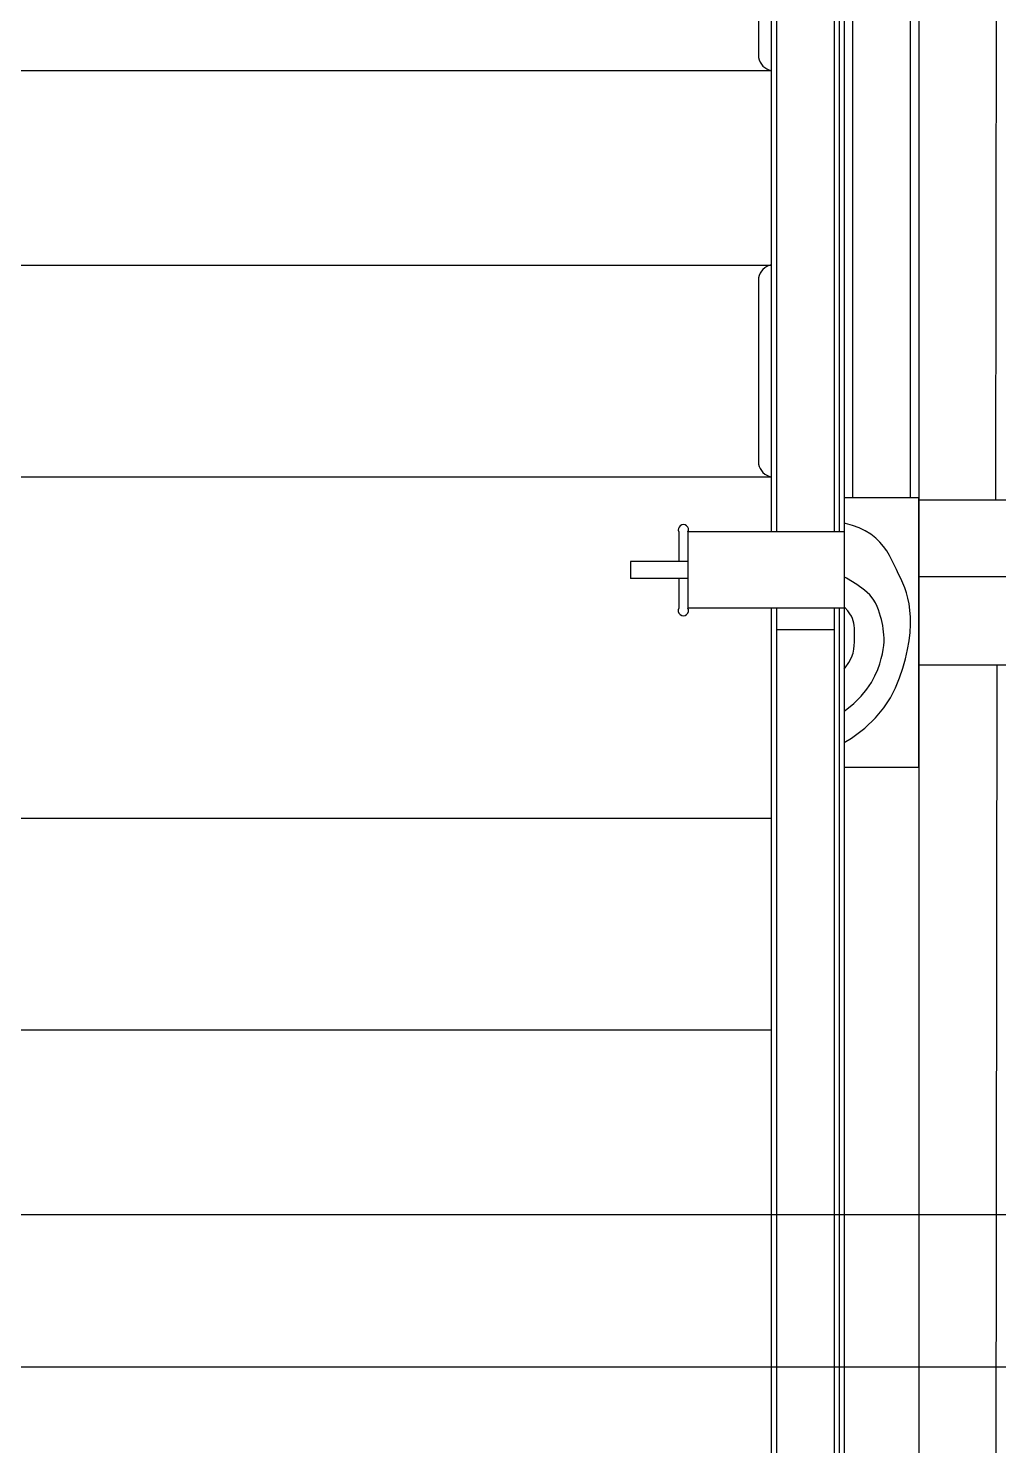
# Model space of a CAD drawing. Header units: metres. Extents: x 986 to 9059, y 312 to 6351.
# Drawn here: x 5157 to 6302, y 2626 to 4300 of the extents above; entities that cross this region are included whole.
import ezdxf

# ---------------------------------------------------------------- set-up
doc = ezdxf.new("R2010")
doc.units = ezdxf.units.M
for name, color, linetype in [('3', 3, 'Continuous'), ('4', 4, 'Continuous'), ('7', 7, 'Continuous'), ('DIM', 3, 'Continuous')]:
    doc.layers.add(name, color=color, linetype=linetype)
doc.dimstyles.get("Standard").update_dxf_attribs({"dimtxt": 2.5, "dimasz": 2.5, "dimexe": 1.25, "dimexo": 0.625, "dimtad": 1, "dimcen": 2.5, "dimazin": 3, "dimtfac": 1, "dimtmove": 0, "dimatfit": 3})

msp = doc.modelspace()

# ---------------------------------------------------------------- linework, layer by layer
at = {"layer": '3'}
for p, q in [((6040.08, 4960.09), (6040.08, 3705.25)), ((6108.08, 4963.14), (6108.08, 3705.25)), ((6120.08, 4957.95), (6120.08, 3745.64)), ((6208.08, 4957.95), (6208.08, 2679.94)), ((6298.95, 3742.85), (6300.65, 4960.08)), ((2689.73, 4250.3), (6034.08, 4250.3)), ((3060.97, 4020.3), (6034.08, 4020.3)), ((3060.97, 3770.3), (6034.08, 3770.3)), ((6120.08, 3705.25), (5935.71, 3705.25)), ((5935.71, 3705.25), (5935.71, 3615.25)), ((5935.71, 3670.25), (5867.95, 3670.25)), ((5867.95, 3670.25), (5867.95, 3650.25)), ((5935.71, 3650.25), (5867.95, 3650.25)), ((5924.82, 3650.25), (5924.82, 3615.25)), ((6120.08, 3615.25), (5935.71, 3615.25)), ((6040.08, 3615.25), (6040.08, 1079.21)), ((6108.08, 3615.25), (6108.08, 1079.21)), ((6298.08, 1588.75), (6300.82, 3547.86)), ((6120.08, 3427.56), (6120.08, 1147.29)), ((6208.08, 3427.56), (6208.08, 1147.29)), ((4849.61, 3367.23), (6034.08, 3367.23)), ((4849.61, 3117.23), (6034.08, 3117.23))]:
    msp.add_line(p, q, dxfattribs=at)
for points in [[(6034.08, 4590.64, 0.31), (6019.08, 4575.43), (6019.08, 4265.51, 0.31), (6034.08, 4250.3)], [(6034.08, 4020.64, 0.31), (6019.08, 4005.43), (6019.08, 3785.51, 0.31), (6034.08, 3770.3)], [(5935.71, 3705.25, 1.61), (5924.82, 3705.25), (5924.82, 3670.25)]]:
    msp.add_lwpolyline(points, format="xyb", dxfattribs=at)
for points in [[(6120.08, 3456.72), (6128.64, 3461.9), (6144.32, 3473.71), (6156.9, 3485.62), (6166.86, 3497.56), (6174.63, 3509.47), (6180.68, 3521.28), (6185.47, 3532.94), (6189.39, 3544.37), (6192.54, 3555.51), (6194.98, 3566.3), (6196.73, 3576.68), (6197.85, 3586.58), (6198.38, 3595.95), (6198.35, 3604.72), (6197.8, 3612.83), (6196.8, 3620.23), (6195.38, 3627.03), (6193.61, 3633.31), (6191.56, 3639.19), (6189.28, 3644.78), (6186.84, 3650.19), (6184.29, 3655.51), (6181.71, 3660.86), (6179.11, 3666.32), (6176.41, 3671.85), (6173.5, 3677.38), (6170.26, 3682.83), (6166.56, 3688.14), (6162.3, 3693.24), (6157.35, 3698.06), (6151.6, 3702.53), (6144.98, 3706.57), (6137.66, 3710.09), (6129.85, 3712.99), (6121.78, 3715.15), (6120.08, 3715.44)], [(6120.08, 3493.82), (6121.24, 3494.58), (6131.62, 3502.87), (6140.11, 3511.22), (6146.92, 3519.5), (6152.3, 3527.61), (6156.46, 3535.41), (6159.63, 3542.8), (6162.05, 3549.64), (6163.91, 3555.87), (6165.3, 3561.51), (6166.26, 3566.65), (6166.86, 3571.35), (6167.15, 3575.7), (6167.17, 3579.76), (6166.99, 3583.62), (6166.65, 3587.34), (6166.21, 3591), (6165.65, 3594.62), (6164.96, 3598.24), (6164.13, 3601.89), (6163.14, 3605.58), (6161.96, 3609.34), (6160.6, 3613.21), (6159.02, 3617.21), (6157.12, 3621.39), (6154.38, 3625.9), (6150.2, 3630.91), (6143.96, 3636.58), (6135.04, 3643.1), (6122.84, 3650.64), (6120.08, 3652.13)], [(6120.08, 3543.37), (6121.37, 3544.86), (6125.72, 3551.14), (6128.69, 3556.84), (6130.57, 3562.02), (6131.61, 3566.76), (6132.08, 3571.11), (6132.26, 3575.13), (6132.36, 3578.88), (6132.41, 3582.39), (6132.4, 3585.7), (6132.3, 3588.83), (6132.1, 3591.82), (6131.78, 3594.69), (6131.31, 3597.47), (6130.69, 3600.19), (6129.87, 3602.9), (6128.66, 3605.71), (6126.89, 3608.74), (6124.34, 3612.13), (6120.82, 3616.01), (6120.08, 3616.73)]]:
    msp.add_lwpolyline(points, dxfattribs=at)
msp.add_arc((5930.26, 3612.5), 6.1, 153.16, 26.84, dxfattribs=at)
at = {"layer": '4'}
for p, q in [((6034.08, 4960.25), (6034.08, 3705.25)), ((6114.08, 4960.36), (6114.08, 3705.25)), ((6130.08, 4559.46), (6130.08, 3745.64)), ((6198.08, 4559.46), (6198.08, 3745.64)), ((6120.08, 3745.64), (6120.08, 3427.56)), ((6208.08, 3745.64), (6120.08, 3745.64)), ((6208.08, 3427.56), (6208.08, 3745.64)), ((6034.08, 3615.25), (6034.08, 1079.21)), ((6114.08, 3615.25), (6114.08, 829.21)), ((6040.08, 3590.25), (6108.08, 3590.25)), ((6120.08, 3427.56), (6208.08, 3427.56))]:
    msp.add_line(p, q, dxfattribs=at)
at = {"layer": '7'}
for points in [[(6208.08, 3652.85), (6425.57, 3652.85), (6425.57, 3742.85), (6208.08, 3742.85)], [(6208.08, 3652.85), (6425.57, 3652.85), (6425.57, 3547.85), (6208.08, 3547.85)]]:
    msp.add_lwpolyline(points, dxfattribs=at)

# ---------------------------------------------------------------- leaders
at = {"layer": 'DIM'}
for points in [[(4122.82, 4381.38), (4122.82, 2517), (8297.63, 2517)], [(4296.12, 4091.08), (4296.12, 2719.42), (8297.63, 2719.42)], [(4469.42, 3724.87), (4469.42, 2899.21), (8297.63, 2899.21)]]:
    msp.add_leader(points, dimstyle='Standard', dxfattribs=at)

doc.saveas('drawing.dxf')
